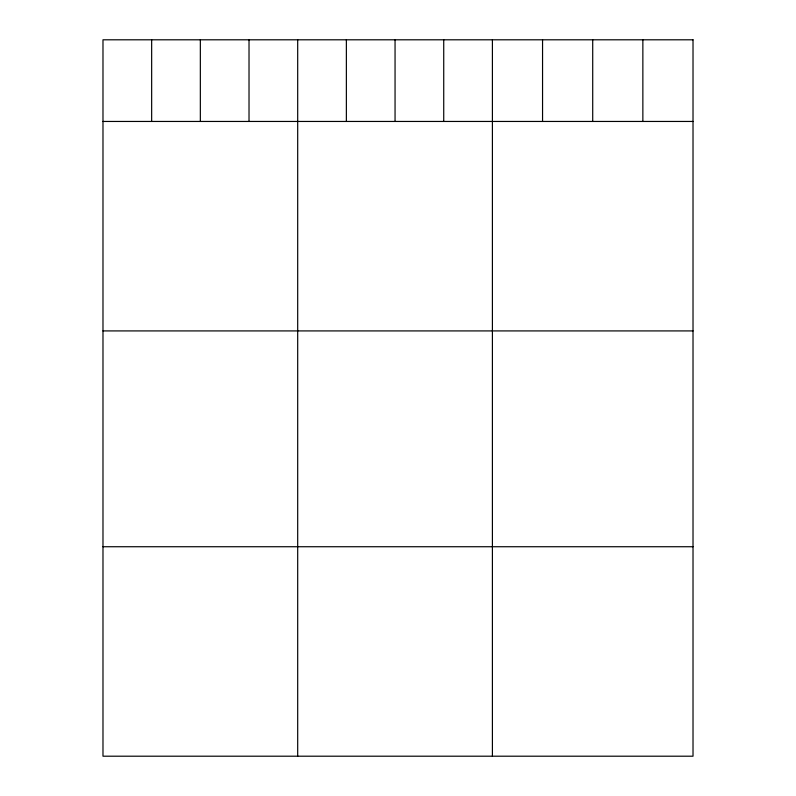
<?xml version="1.0" encoding="UTF-8"?>
<svg xmlns="http://www.w3.org/2000/svg" width="796" height="796" viewBox="0 0 796 796"><rect width="100%" height="100%" fill="white"/><g stroke="black" fill="none" stroke-linecap="round" stroke-linejoin="round"><path stroke-width="1.19" d="M102.983 121.45L693.018 121.45M102.983 330.917L693.018 330.917M102.983 546.733L693.018 546.733M642.86 39.8L642.86 121.45M592.712 39.8L592.712 121.45M542.554 39.8L542.554 121.45M492.406 39.8L492.406 756.2M443.73 39.8L443.73 121.45M395.055 39.8L395.055 121.45M346.369 39.8L346.369 121.45M297.694 39.8L297.694 756.2M249.019 39.8L249.019 121.45M200.343 39.8L200.343 121.45M151.658 39.8L151.658 121.45M693.018 39.8L102.983 39.8L102.983 756.2L693.018 756.2L693.018 39.8"/></g></svg>
